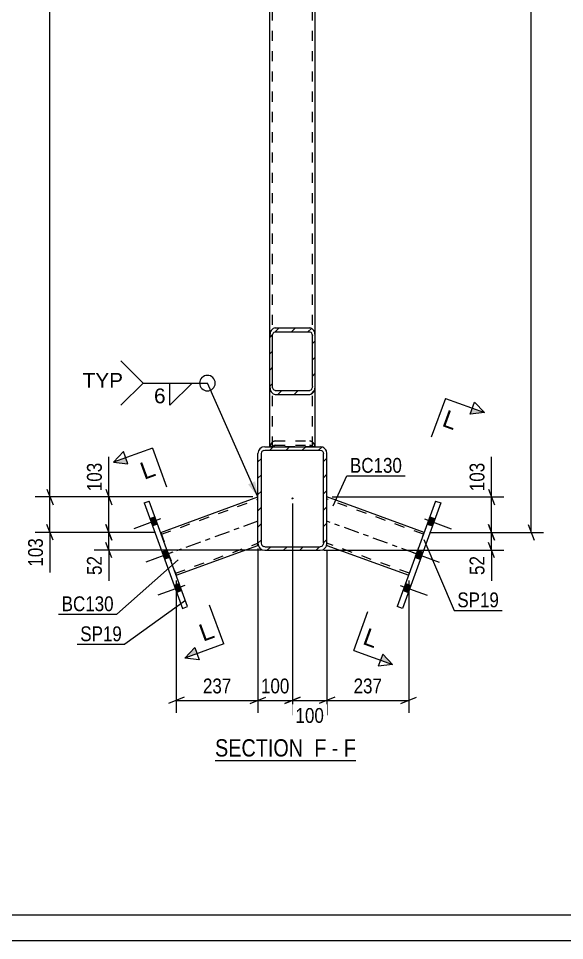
# Model space of a CAD drawing. Header units: millimetres. Extents: x -177 to 1012, y -676 to 165.
# Drawn here: x 240.7 to 346.2, y -675.6 to -497.5 of the extents above; entities that cross this region are included whole.
import ezdxf

# ---------------------------------------------------------------- set-up
doc = ezdxf.new("R2010")
doc.units = ezdxf.units.MM
doc.linetypes.add('DXK_LINE_DOT2', pattern=[3.9198, 1.9599, -1.9599])
doc.linetypes.add('DXK_LINE_DOT3', pattern=[5.9187, 2.979, -0.9799, 0.9799, -0.9799])
doc.styles.add('Arial', font='ARIAL.TTF', dxfattribs={"height": 0.2})
doc.styles.add('Arial Narrow', font='ARIALN.TTF', dxfattribs={"height": 0.2})

# ---------------------------------------------------------------- blocks, each defined once
blk = doc.blocks.new('Unknown-761545539-1163')
at = {"color": 5, "linetype": 'Continuous'}
for p, q in [((-172.08, -670.63), (1006.92, -670.63)), ((-177.08, -675.63), (1011.92, -675.63))]:
    blk.add_line(p, q, dxfattribs=at)
blk = doc.blocks.new('Unknown-761545539-17 - 7198')
at = {"color": 6, "linetype": 'Continuous'}
blk.add_line((278.72, -640.82), (305.94, -640.82), dxfattribs=at)
at = {"color": 0, "linetype": 'Continuous'}
for points in [[(296.83, -640.07), (296.83, -636.57), (278.72, -636.57), (278.72, -640.07)], [(300.22, -640.07), (300.22, -636.57), (297.88, -636.57), (297.88, -640.07)], [(302.55, -640.07), (302.55, -636.57), (301.27, -636.57), (301.27, -640.07)], [(305.94, -640.07), (305.94, -636.57), (303.6, -636.57), (303.6, -640.07)]]:
    blk.add_wipeout(points, dxfattribs=at)
at = {"color": 7, "linetype": 'Continuous', "style": 'Arial Narrow'}
for s, p in [('SECTION ', (278.72, -640.07)), ('F', (297.88, -640.07)), ('F', (303.6, -640.07)), ('-', (301.27, -640.07))]:
    blk.add_text(s, height=3.34, dxfattribs=at).set_placement(p)
blk = doc.blocks.new('Part-761545539-7315 - 7198')
at = {"color": 2, "linetype": 'Continuous'}
for p, q in [((321.34, -590.72), (313.93, -611.08)), ((322.34, -591.09), (314.93, -611.45)), ((321.34, -590.72), (322.34, -591.09)), ((314.93, -611.45), (313.93, -611.08))]:
    blk.add_line(p, q, dxfattribs=at)
blk = doc.blocks.new('Bolt-761545539-7203 - 7198')
at = {"linetype": 'Continuous'}
for points in [[(320.22, -593.79), (319.72, -595.17), (320.72, -595.53), (321.22, -594.16)], [(320.22, -593.79), (319.72, -595.17), (320.72, -595.53), (321.22, -594.16)], [(320.22, -593.79), (319.72, -595.17), (320.72, -595.53), (321.22, -594.16)], [(317.88, -600.21), (317.38, -601.59), (318.38, -601.96), (318.89, -600.58)], [(317.88, -600.21), (317.38, -601.59), (318.38, -601.96), (318.89, -600.58)], [(315.55, -606.63), (315.04, -608.01), (316.05, -608.38), (316.55, -607)], [(315.55, -606.63), (315.04, -608.01), (316.05, -608.38), (316.55, -607)], [(315.55, -606.63), (315.04, -608.01), (316.05, -608.38), (316.55, -607)]]:
    blk.add_hatch(color=1, dxfattribs=at).paths.add_polyline_path(points)
at = {"color": 1, "linetype": 'Continuous'}
for p, q in [((319.16, -594.18), (324.35, -596.08)), ((319.16, -594.18), (324.35, -596.08)), ((319.16, -594.18), (324.35, -596.08)), ((320.22, -593.79), (321.22, -594.16)), ((320.22, -593.79), (321.22, -594.16)), ((320.22, -593.79), (321.22, -594.16)), ((319.72, -595.17), (320.72, -595.53)), ((319.72, -595.17), (320.72, -595.53)), ((319.72, -595.17), (320.72, -595.53)), ((317.88, -600.21), (318.89, -600.58)), ((317.88, -600.21), (318.89, -600.58)), ((316.82, -600.61), (322.02, -602.5)), ((316.82, -600.61), (322.02, -602.5)), ((317.38, -601.59), (318.38, -601.96)), ((317.38, -601.59), (318.38, -601.96)), ((314.48, -607.03), (319.68, -608.92)), ((314.48, -607.03), (319.68, -608.92)), ((314.48, -607.03), (319.68, -608.92)), ((315.55, -606.63), (316.55, -607)), ((315.55, -606.63), (316.55, -607)), ((315.55, -606.63), (316.55, -607)), ((315.04, -608.01), (316.05, -608.38)), ((315.04, -608.01), (316.05, -608.38)), ((315.04, -608.01), (316.05, -608.38))]:
    blk.add_line(p, q, dxfattribs=at)
blk = doc.blocks.new('Part-761545539-7231 - 7198')
at = {"linetype": 'Continuous'}
h = blk.add_hatch(dxfattribs=at)
h.set_pattern_fill('', scale=0.7, style=0, pattern_type=0)
h.set_pattern_definition([(45, (287.0102, -598.876), (-1.57154, 1.57154), [])])
h.paths.add_polyline_path([(287.01, -581.54), (287.01, -598.88), (287.11, -599.39), (287.4, -599.82), (287.83, -600.11), (288.34, -600.21), (299.01, -600.21), (299.52, -600.11), (299.95, -599.82), (300.24, -599.39), (300.34, -598.88), (300.34, -581.54), (300.24, -581.03), (299.95, -580.6), (299.52, -580.31), (299.01, -580.21), (288.34, -580.21), (287.83, -580.31), (287.4, -580.6), (287.11, -581.03)])
h.paths.add_polyline_path([(287.87, -581.07), (288.09, -580.93), (288.34, -580.88), (299.01, -580.88), (299.27, -580.93), (299.48, -581.07), (299.63, -581.29), (299.68, -581.54), (299.68, -598.88), (299.63, -599.13), (299.48, -599.35), (299.27, -599.49), (299.01, -599.54), (288.34, -599.54), (288.09, -599.49), (287.87, -599.35), (287.73, -599.13), (287.68, -598.88), (287.68, -581.54), (287.73, -581.29)])
blk.add_hatch(color=30, dxfattribs=at).paths.add_polyline_path([(293.68, -590.31, -1), (293.68, -590.11, -1)])
at = {"color": 2, "linetype": 'Continuous'}
for p, q in [((288.34, -580.21), (287.83, -580.31)), ((288.34, -580.21), (299.01, -580.21)), ((299.52, -580.31), (299.01, -580.21)), ((287.11, -581.03), (287.01, -581.54)), ((287.01, -598.88), (287.01, -581.54)), ((287.68, -581.54), (287.73, -581.29)), ((287.68, -598.88), (287.68, -581.54)), ((288.09, -580.93), (288.34, -580.88)), ((288.34, -580.88), (299.01, -580.88)), ((299.01, -580.88), (299.27, -580.93)), ((299.63, -581.29), (299.68, -581.54)), ((299.68, -598.88), (299.68, -581.54)), ((300.34, -581.54), (300.24, -581.03)), ((300.34, -598.88), (300.34, -581.54)), ((287.01, -598.88), (287.11, -599.39)), ((287.73, -599.13), (287.68, -598.88)), ((287.83, -600.11), (288.34, -600.21)), ((288.34, -599.54), (288.09, -599.49)), ((288.34, -599.54), (299.01, -599.54)), ((288.34, -600.21), (299.01, -600.21)), ((299.27, -599.49), (299.01, -599.54)), ((299.01, -600.21), (299.52, -600.11)), ((299.68, -598.88), (299.63, -599.13)), ((300.24, -599.39), (300.34, -598.88))]:
    blk.add_line(p, q, dxfattribs=at)
at = {"color": 7, "linetype": 'DXK_LINE_DOT3'}
blk.add_line((293.68, -590.21), (293.68, -590.21), dxfattribs=at)
at = {"color": 30, "linetype": 'DXK_LINE_DOT3'}
blk.add_line((293.68, -590.21), (293.68, -590.21), dxfattribs=at)
at = {"color": 30, "linetype": 'Continuous'}
blk.add_circle((293.68, -590.21), 0.1, dxfattribs=at)
at = {"color": 2, "linetype": 'Continuous'}
for centre, radius, start, end in [((288.34, -581.54), 1.33, 112.5, 157.5), ((299.01, -581.54), 1.33, 22.5, 67.5), ((288.34, -581.54), 0.667, 112.5, 157.5), ((299.01, -581.54), 0.667, 22.5, 67.5), ((288.34, -598.88), 1.33, 202.5, 247.5), ((288.34, -598.88), 0.667, 202.5, 247.5), ((299.01, -598.88), 0.667, 292.5, 337.5), ((299.01, -598.88), 1.33, 292.5, 337.5)]:
    blk.add_arc(centre, radius, start, end, dxfattribs=at)
blk = doc.blocks.new('Bolt-761545539-7319 - 7198')
at = {"linetype": 'Continuous'}
for points in [[(267.63, -595.17), (267.13, -593.79), (266.13, -594.16), (266.63, -595.53)], [(267.63, -595.17), (267.13, -593.79), (266.13, -594.16), (266.63, -595.53)], [(267.63, -595.17), (267.13, -593.79), (266.13, -594.16), (266.63, -595.53)], [(269.97, -601.59), (269.47, -600.21), (268.47, -600.58), (268.97, -601.96)], [(269.97, -601.59), (269.47, -600.21), (268.47, -600.58), (268.97, -601.96)], [(272.31, -608.01), (271.81, -606.63), (270.8, -607), (271.31, -608.38)], [(272.31, -608.01), (271.81, -606.63), (270.8, -607), (271.31, -608.38)], [(272.31, -608.01), (271.81, -606.63), (270.8, -607), (271.31, -608.38)]]:
    blk.add_hatch(color=1, dxfattribs=at).paths.add_polyline_path(points)
at = {"color": 1, "linetype": 'Continuous'}
for p, q in [((268.2, -594.18), (263, -596.08)), ((268.2, -594.18), (263, -596.08)), ((268.2, -594.18), (263, -596.08)), ((267.13, -593.79), (266.13, -594.16)), ((267.13, -593.79), (266.13, -594.16)), ((267.13, -593.79), (266.13, -594.16)), ((267.63, -595.17), (266.63, -595.53)), ((267.63, -595.17), (266.63, -595.53)), ((267.63, -595.17), (266.63, -595.53)), ((269.47, -600.21), (268.47, -600.58)), ((269.47, -600.21), (268.47, -600.58)), ((270.54, -600.61), (265.34, -602.5)), ((270.54, -600.61), (265.34, -602.5)), ((269.97, -601.59), (268.97, -601.96)), ((269.97, -601.59), (268.97, -601.96)), ((272.87, -607.03), (267.67, -608.92)), ((272.87, -607.03), (267.67, -608.92)), ((272.87, -607.03), (267.67, -608.92)), ((271.81, -606.63), (270.8, -607)), ((271.81, -606.63), (270.8, -607)), ((271.81, -606.63), (270.8, -607)), ((272.31, -608.01), (271.31, -608.38)), ((272.31, -608.01), (271.31, -608.38)), ((272.31, -608.01), (271.31, -608.38))]:
    blk.add_line(p, q, dxfattribs=at)
blk = doc.blocks.new('Part-761545539-7305 - 7198')
at = {"color": 2, "linetype": 'Continuous'}
for p, q in [((319.14, -596.77), (300.34, -589.93)), ((300.34, -599.23), (300.34, -598.88)), ((300.34, -599.23), (300.34, -599.29)), ((300.34, -599.29), (316.13, -605.04))]:
    blk.add_line(p, q, dxfattribs=at)
at = {"color": 7, "linetype": 'DXK_LINE_DOT2'}
for p, q in [((300.34, -589.99), (300.34, -589.93)), ((300.34, -598.88), (300.34, -589.93)), ((319, -597.14), (300.34, -590.35)), ((316.13, -605.04), (319.14, -596.77)), ((316.26, -604.66), (300.34, -598.87))]:
    blk.add_line(p, q, dxfattribs=at)
at = {"color": 7, "linetype": 'DXK_LINE_DOT3'}
blk.add_line((317.63, -600.9), (300.34, -594.61), dxfattribs=at)
blk = doc.blocks.new('Part-761545539-7324 - 7198')
at = {"color": 2, "linetype": 'Continuous'}
for p, q in [((265.01, -591.09), (266.02, -590.72)), ((265.01, -591.09), (272.42, -611.45)), ((273.43, -611.08), (266.02, -590.72)), ((272.42, -611.45), (273.43, -611.08))]:
    blk.add_line(p, q, dxfattribs=at)
blk = doc.blocks.new('Part-761545539-7389 - 7198')
at = {"color": 7, "linetype": 'DXK_LINE_DOT2'}
for p, q in [((289.81, -580.21), (289.81, -387.54)), ((297.54, -580.21), (297.54, -387.54)), ((289.28, -580.21), (289.28, -558.82)), ((298.08, -580.21), (298.08, -558.82)), ((298.08, -580.21), (289.28, -580.21))]:
    blk.add_line(p, q, dxfattribs=at)
at = {"color": 2, "linetype": 'Continuous'}
for p, q in [((289.28, -558.82), (289.28, -408.93)), ((298.08, -558.82), (298.08, -408.93))]:
    blk.add_line(p, q, dxfattribs=at)
blk = doc.blocks.new('Part-761545539-7356 - 7198')
at = {"linetype": 'Continuous'}
h = blk.add_hatch(dxfattribs=at)
h.set_pattern_fill('', scale=0.7, style=0, pattern_type=0)
h.set_pattern_definition([(45, (289.277, -568.5521), (-1.57154, 1.57154), [])])
h.paths.add_polyline_path([(289.28, -558.82), (289.28, -568.55), (289.36, -569.15), (289.59, -569.65), (289.94, -569.99), (290.34, -570.11), (297.01, -570.11), (297.42, -569.99), (297.76, -569.65), (298, -569.15), (298.08, -568.55), (298.08, -558.82), (298, -558.23), (297.76, -557.72), (297.42, -557.38), (297.01, -557.26), (290.34, -557.26), (289.94, -557.38), (289.59, -557.72), (289.36, -558.23)])
h.paths.add_polyline_path([(289.97, -558.27), (290.14, -558.1), (290.34, -558.04), (297.01, -558.04), (297.21, -558.1), (297.39, -558.27), (297.5, -558.52), (297.54, -558.82), (297.54, -568.55), (297.5, -568.85), (297.39, -569.1), (297.21, -569.27), (297.01, -569.33), (290.34, -569.33), (290.14, -569.27), (289.97, -569.1), (289.85, -568.85), (289.81, -568.55), (289.81, -558.82), (289.85, -558.52)])
at = {"color": 2, "linetype": 'Continuous'}
for p, q in [((290.34, -557.26), (289.94, -557.38)), ((290.34, -557.26), (297.01, -557.26)), ((297.42, -557.38), (297.01, -557.26)), ((289.36, -558.23), (289.28, -558.82)), ((289.28, -568.55), (289.28, -558.82)), ((289.81, -558.82), (289.85, -558.52)), ((289.81, -568.55), (289.81, -558.82)), ((290.14, -558.1), (290.34, -558.04)), ((290.34, -558.04), (297.01, -558.04)), ((297.01, -558.04), (297.21, -558.1)), ((297.5, -558.52), (297.54, -558.82)), ((297.54, -568.55), (297.54, -558.82)), ((298.08, -558.82), (298, -558.23)), ((298.08, -568.55), (298.08, -558.82)), ((289.28, -580.21), (289.28, -568.55)), ((289.28, -568.55), (289.36, -569.15)), ((289.85, -568.85), (289.81, -568.55)), ((289.94, -569.99), (290.34, -570.11)), ((290.34, -569.33), (290.14, -569.27)), ((290.34, -569.33), (297.01, -569.33)), ((297.21, -569.27), (297.01, -569.33)), ((297.01, -570.11), (297.42, -569.99)), ((297.54, -568.55), (297.5, -568.85)), ((298, -569.15), (298.08, -568.55)), ((298.08, -580.21), (298.08, -568.55)), ((290.34, -570.11), (297.01, -570.11))]:
    blk.add_line(p, q, dxfattribs=at)
at = {"color": 7, "linetype": 'DXK_LINE_DOT2'}
for p, q in [((289.28, -568.55), (289.28, -558.82)), ((289.81, -580.21), (289.81, -558.82)), ((297.54, -580.21), (297.54, -558.82)), ((298.08, -568.55), (298.08, -558.82)), ((289.28, -580.21), (298.08, -580.21)), ((289.34, -580.21), (289.36, -580.07)), ((289.92, -580.21), (289.94, -580.18)), ((289.94, -579.23), (290.34, -579.11)), ((289.94, -580.18), (289.97, -580.11)), ((290.14, -579.95), (289.97, -580.11)), ((290.34, -579.89), (290.14, -579.95)), ((290.34, -579.11), (297.01, -579.11)), ((290.34, -579.89), (297.01, -579.89)), ((297.01, -579.11), (297.42, -579.23)), ((297.21, -579.95), (297.01, -579.89)), ((297.39, -580.11), (297.21, -579.95)), ((297.43, -580.21), (297.39, -580.11)), ((298, -580.07), (298.01, -580.21))]:
    blk.add_line(p, q, dxfattribs=at)
at = {"color": 2, "linetype": 'Continuous'}
for centre, radius, start, end in [((290.74, -558.55), 1.42, 124.4664, 166.7051), ((296.62, -558.55), 1.42, 13.2949, 55.5336), ((290.54, -558.69), 0.709, 124.4664, 166.7051), ((296.81, -558.69), 0.709, 13.2949, 55.5336), ((290.74, -568.82), 1.42, 193.2949, 235.5336), ((290.54, -568.69), 0.709, 193.2949, 235.5336), ((296.81, -568.69), 0.709, 304.4664, 346.7051), ((296.62, -568.82), 1.42, 304.4664, 346.7051)]:
    blk.add_arc(centre, radius, start, end, dxfattribs=at)
at = {"color": 7, "linetype": 'DXK_LINE_DOT2'}
for centre, start, end in [((290.74, -580.4), 124.4664, 166.7051), ((296.62, -580.4), 13.2949, 55.5336)]:
    blk.add_arc(centre, 1.42, start, end, dxfattribs=at)
blk = doc.blocks.new('Part-761545539-7371 - 7198')
at = {"color": 7, "linetype": 'DXK_LINE_DOT2'}
for p, q in [((289.28, -580.21), (289.28, -562.67)), ((289.81, -580.21), (289.81, -562.67)), ((297.54, -580.21), (297.54, -562.67)), ((298.08, -580.21), (298.08, -562.67)), ((289.28, -580.21), (298.08, -580.21)), ((289.36, -580.07), (289.34, -580.21)), ((289.92, -580.21), (289.97, -580.11)), ((290.34, -579.11), (289.94, -579.23)), ((289.97, -580.11), (290.14, -579.95)), ((290.14, -579.95), (290.34, -579.89)), ((290.34, -579.11), (297.01, -579.11)), ((290.34, -579.89), (297.01, -579.89)), ((297.39, -579.22), (297.01, -579.11)), ((297.01, -579.89), (297.21, -579.95)), ((297.21, -579.95), (297.39, -580.11)), ((297.42, -579.23), (297.39, -579.22)), ((297.39, -580.11), (297.43, -580.21)), ((298.01, -580.21), (298, -580.07))]:
    blk.add_line(p, q, dxfattribs=at)
for centre, start, end in [((290.74, -580.4), 124.4663, 166.705), ((296.62, -580.4), 13.295, 55.5337)]:
    blk.add_arc(centre, 1.42, start, end, dxfattribs=at)
blk = doc.blocks.new('Part-761545539-7382 - 7198')
at = {"color": 2, "linetype": 'Continuous'}
for p, q in [((268.22, -596.77), (287.01, -589.93)), ((271.23, -605.04), (287.01, -599.29)), ((287.01, -599.29), (287.01, -598.88))]:
    blk.add_line(p, q, dxfattribs=at)
at = {"color": 7, "linetype": 'DXK_LINE_DOT2'}
for p, q in [((268.35, -597.14), (287.01, -590.35)), ((287.01, -598.88), (287.01, -589.93)), ((268.22, -596.77), (271.23, -605.04)), ((271.09, -604.66), (287.01, -598.87))]:
    blk.add_line(p, q, dxfattribs=at)
at = {"color": 7, "linetype": 'DXK_LINE_DOT3'}
blk.add_line((287.01, -594.61), (269.72, -600.9), dxfattribs=at)
blk = doc.blocks.new('StraightDimension-761545539-7631 - 7198')
at = {"color": 7, "linetype": 'Continuous'}
for p, q in [((293.68, -591.21), (293.68, -631.62)), ((287.01, -599.88), (287.01, -631.62)), ((285.51, -629.82), (288.51, -628.62)), ((295.18, -628.62), (292.18, -629.82)), ((287.01, -629.22), (293.68, -629.22))]:
    blk.add_line(p, q, dxfattribs=at)
at = {"color": 0}
blk.add_wipeout([(293.69, -628.47), (293.69, -624.27), (287, -624.27), (287, -628.47)], dxfattribs=at)
at = {"color": 3, "style": 'Arial Narrow'}
blk.add_text('100', height=2.863, dxfattribs=at).set_placement((287.6, -627.87))
blk = doc.blocks.new('StraightDimension-761545539-7692 - 7198')
at = {"color": 7, "linetype": 'Continuous'}
for p, q in [((300.34, -600.29), (300.34, -631.62)), ((316.13, -606.04), (316.13, -631.62)), ((301.84, -628.62), (298.84, -629.82)), ((314.63, -629.82), (317.63, -628.62)), ((300.34, -629.22), (316.13, -629.22))]:
    blk.add_line(p, q, dxfattribs=at)
at = {"color": 0}
blk.add_wipeout([(311.58, -628.47), (311.58, -624.27), (304.89, -624.27), (304.89, -628.47)], dxfattribs=at)
at = {"color": 3, "style": 'Arial Narrow'}
blk.add_text('237', height=2.863, dxfattribs=at).set_placement((305.49, -627.87))
blk = doc.blocks.new('StraightDimension-761545539-19613 - 7198')
at = {"color": 7, "linetype": 'Continuous'}
for p, q in [((267.22, -596.77), (255.34, -596.77)), ((257.59, -595.27), (258.79, -598.27)), ((258.19, -600.21), (258.19, -596.77)), ((287.61, -600.21), (255.34, -600.21)), ((258.79, -601.71), (257.59, -598.71))]:
    blk.add_line(p, q, dxfattribs=at)
at = {"color": 0}
blk.add_wipeout([(257.44, -600.73), (253.24, -600.73), (253.24, -605.59), (257.44, -605.59)], dxfattribs=at)
at = {"color": 7, "linetype": 'Continuous'}
blk.add_line((258.19, -600.21), (258.19, -606.12), dxfattribs=at)
blk.add_line((258.19, -600.21), (258.19, -606.12), dxfattribs=at)
at = {"color": 3, "style": 'Arial Narrow'}
blk.add_text('52', height=2.863, rotation=90.0002, dxfattribs=at).set_placement((256.84, -604.99))
blk = doc.blocks.new('StraightDimension-761545539-7608 - 7198')
at = {"color": 7, "linetype": 'Continuous'}
for p, q in [((287.01, -599.88), (287.01, -631.62)), ((271.23, -606.04), (271.23, -631.62)), ((272.73, -628.62), (269.73, -629.82)), ((285.51, -629.82), (288.51, -628.62)), ((271.23, -629.22), (287.01, -629.22))]:
    blk.add_line(p, q, dxfattribs=at)
at = {"color": 0}
blk.add_wipeout([(282.46, -628.47), (282.46, -624.27), (275.78, -624.27), (275.78, -628.47)], dxfattribs=at)
at = {"color": 3, "style": 'Arial Narrow'}
blk.add_text('237', height=2.863, dxfattribs=at).set_placement((276.38, -627.87))
blk = doc.blocks.new('StraightDimension-761545539-7661 - 7198')
at = {"color": 7, "linetype": 'Continuous'}
for p, q in [((293.68, -591.21), (293.68, -632.07)), ((300.34, -600.29), (300.34, -632.07)), ((292.18, -629.82), (295.18, -628.62)), ((301.84, -628.62), (298.84, -629.82)), ((293.68, -629.22), (300.34, -629.22))]:
    blk.add_line(p, q, dxfattribs=at)
at = {"color": 0}
blk.add_wipeout([(300.35, -634.17), (300.35, -629.97), (293.67, -629.97), (293.67, -634.17)], dxfattribs=at)
at = {"color": 3, "style": 'Arial Narrow'}
blk.add_text('100', height=2.863, dxfattribs=at).set_placement((294.27, -633.57))
blk = doc.blocks.new('StraightDimension-761545539-19612 - 7198')
at = {"color": 7, "linetype": 'Continuous'}
for p, q in [((257.59, -588.43), (258.79, -591.43)), ((286.01, -589.93), (255.34, -589.93)), ((258.19, -596.77), (258.19, -589.93)), ((267.22, -596.77), (255.34, -596.77)), ((258.79, -598.27), (257.59, -595.27))]:
    blk.add_line(p, q, dxfattribs=at)
at = {"color": 0}
blk.add_wipeout([(257.44, -582.72), (253.24, -582.72), (253.24, -589.4), (257.44, -589.4)], dxfattribs=at)
at = {"color": 7, "linetype": 'Continuous'}
blk.add_line((258.19, -589.93), (258.19, -582.19), dxfattribs=at)
blk.add_line((258.19, -589.93), (258.19, -582.19), dxfattribs=at)
at = {"color": 3, "style": 'Arial Narrow'}
blk.add_text('103', height=2.863, rotation=90.0002, dxfattribs=at).set_placement((256.84, -588.8))
blk = doc.blocks.new('StraightDimension-761545539-19643 - 7198')
at = {"color": 7, "linetype": 'Continuous'}
for p, q in [((331.52, -588.43), (332.72, -591.43)), ((301.34, -589.93), (334.52, -589.93)), ((332.12, -596.77), (332.12, -589.93)), ((320.14, -596.77), (334.52, -596.77)), ((332.72, -598.27), (331.52, -595.27))]:
    blk.add_line(p, q, dxfattribs=at)
at = {"color": 0}
blk.add_wipeout([(331.37, -582.72), (327.17, -582.72), (327.17, -589.4), (331.37, -589.4)], dxfattribs=at)
at = {"color": 7, "linetype": 'Continuous'}
blk.add_line((332.12, -589.93), (332.12, -582.19), dxfattribs=at)
blk.add_line((332.12, -589.93), (332.12, -582.19), dxfattribs=at)
at = {"color": 3, "style": 'Arial Narrow'}
blk.add_text('103', height=2.863, rotation=90.0002, dxfattribs=at).set_placement((330.77, -588.8))
blk = doc.blocks.new('StraightDimension-761545539-19644 - 7198')
at = {"color": 7, "linetype": 'Continuous'}
for p, q in [((320.14, -596.77), (334.52, -596.77)), ((331.52, -595.27), (332.72, -598.27)), ((332.12, -600.21), (332.12, -596.77)), ((299.74, -600.21), (334.52, -600.21)), ((332.72, -601.71), (331.52, -598.71))]:
    blk.add_line(p, q, dxfattribs=at)
at = {"color": 0}
blk.add_wipeout([(331.37, -600.73), (327.17, -600.73), (327.17, -605.59), (331.37, -605.59)], dxfattribs=at)
at = {"color": 7, "linetype": 'Continuous'}
blk.add_line((332.12, -600.21), (332.12, -606.12), dxfattribs=at)
blk.add_line((332.12, -600.21), (332.12, -606.12), dxfattribs=at)
at = {"color": 3, "style": 'Arial Narrow'}
blk.add_text('52', height=2.863, rotation=90.0002, dxfattribs=at).set_placement((330.77, -604.99))
blk = doc.blocks.new('StraightDimension-761545539-19907 - 7198')
at = {"color": 7, "linetype": 'Continuous'}
for p, q in [((339.79, -596.77), (339.79, -374.67)), ((320.14, -596.77), (342.19, -596.77)), ((339.19, -595.27), (340.39, -598.27))]:
    blk.add_line(p, q, dxfattribs=at)
blk = doc.blocks.new('StraightDimension-761545539-20003 - 7198')
at = {"color": 7, "linetype": 'Continuous'}
for p, q in [((246.82, -589.93), (246.82, -374.67)), ((246.22, -588.43), (247.42, -591.43)), ((286.01, -589.93), (243.97, -589.93))]:
    blk.add_line(p, q, dxfattribs=at)
blk = doc.blocks.new('StraightDimension-761545539-20004 - 7198')
at = {"color": 7, "linetype": 'Continuous'}
for p, q in [((246.22, -588.43), (247.42, -591.43)), ((286.01, -589.93), (243.97, -589.93)), ((246.82, -596.77), (246.82, -589.93)), ((267.22, -596.77), (243.97, -596.77)), ((247.42, -598.27), (246.22, -595.27))]:
    blk.add_line(p, q, dxfattribs=at)
at = {"color": 0}
blk.add_wipeout([(246.07, -597.29), (241.87, -597.29), (241.87, -603.98), (246.07, -603.98)], dxfattribs=at)
at = {"color": 7, "linetype": 'Continuous'}
blk.add_line((246.82, -596.77), (246.82, -604.5), dxfattribs=at)
blk.add_line((246.82, -596.77), (246.82, -604.5), dxfattribs=at)
at = {"color": 3, "style": 'Arial Narrow'}
blk.add_text('103', height=2.863, rotation=90.0002, dxfattribs=at).set_placement((245.47, -603.38))
blk = doc.blocks.new('Mark-761545539-7301 - 7198')
at = {"color": 0}
blk.add_wipeout([(314.84, -585.25), (314.84, -582.25), (304.79, -582.25), (304.79, -585.25)], dxfattribs=at)
blk.add_wipeout([(314.84, -585.25), (314.84, -582.25), (304.79, -582.25), (304.79, -585.25)], dxfattribs=at)
at = {"color": 30, "linetype": 'Continuous'}
for p, q in [((301.53, -591.61), (304.19, -585.85)), ((304.19, -585.85), (315.44, -585.85))]:
    blk.add_line(p, q, dxfattribs=at)
at = {"color": 3, "style": 'Arial Narrow'}
blk.add_text('BC130', height=2.863, dxfattribs=at).set_placement((304.79, -585.25))
blk = doc.blocks.new('SectionMark-761545539-7946 - 7198')
at = {"linetype": 'Continuous'}
for points in [[(327.98, -573.93), (328.41, -572.76), (330.76, -573.61)], [(310.68, -621.47), (311.11, -620.29), (313.03, -622.32)]]:
    blk.add_hatch(color=6, dxfattribs=at).paths.add_polyline_path(points)
at = {"color": 6, "linetype": 'Continuous'}
for p, q in [((327.98, -573.93), (328.84, -571.59)), ((328.84, -571.59), (330.76, -573.61)), ((330.76, -573.61), (327.98, -573.93)), ((311.11, -620.29), (310.25, -622.64)), ((313.03, -622.32), (311.11, -620.29)), ((313.03, -622.32), (310.25, -622.64))]:
    blk.add_line(p, q, dxfattribs=at)
at = {"color": 0, "linetype": 'Continuous'}
for points in [[(324.82, -577.04), (326.02, -573.75), (323.58, -572.87), (322.38, -576.15)], [(309.49, -619.17), (310.69, -615.88), (308.25, -614.99), (307.05, -618.28)]]:
    blk.add_wipeout(points, dxfattribs=at)
at = {"color": 6, "linetype": 'Continuous'}
for p, q in [((323.24, -570.88), (320.5, -578.4)), ((323.24, -570.88), (330.76, -573.61)), ((305.51, -619.58), (308.25, -612.07)), ((305.51, -619.58), (313.03, -622.32))]:
    blk.add_line(p, q, dxfattribs=at)
at = {"color": 3, "linetype": 'Continuous', "style": 'Arial'}
for p in [(322.38, -576.15), (307.05, -618.28)]:
    blk.add_text('L', height=3.34, rotation=-20.002, dxfattribs=at).set_placement(p)
blk = doc.blocks.new('Mark-761545539-7311 - 7198')
at = {"color": 0}
blk.add_wipeout([(333.57, -611.24), (333.57, -608.24), (325.53, -608.24), (325.53, -611.24)], dxfattribs=at)
blk.add_wipeout([(333.57, -611.24), (333.57, -608.24), (325.53, -608.24), (325.53, -611.24)], dxfattribs=at)
at = {"color": 30, "linetype": 'Continuous'}
for p, q in [((319.06, -598.16), (324.93, -611.84)), ((324.93, -611.84), (334.17, -611.84))]:
    blk.add_line(p, q, dxfattribs=at)
at = {"color": 3, "style": 'Arial Narrow'}
blk.add_text('SP19', height=2.863, dxfattribs=at).set_placement((325.53, -611.24))
blk = doc.blocks.new('Mark-761545539-7320 - 7198')
at = {"color": 0}
blk.add_wipeout([(260.72, -617.79), (260.72, -614.79), (252.68, -614.79), (252.68, -617.79)], dxfattribs=at)
blk.add_wipeout([(260.72, -617.79), (260.72, -614.79), (252.68, -614.79), (252.68, -617.79)], dxfattribs=at)
at = {"color": 30, "linetype": 'Continuous'}
for p in [(273, -609.92), (252.08, -618.39)]:
    blk.add_line(p, (261.32, -618.39), dxfattribs=at)
at = {"color": 3, "style": 'Arial Narrow'}
blk.add_text('SP19', height=2.863, dxfattribs=at).set_placement((252.68, -617.79))
blk = doc.blocks.new('SectionMark-761545539-7948 - 7198')
at = {"linetype": 'Continuous'}
for points in [[(261.44, -582.35), (261.87, -583.52), (259.09, -583.2)], [(274.79, -619.03), (275.22, -620.2), (272.87, -621.06)]]:
    blk.add_hatch(color=6, dxfattribs=at).paths.add_polyline_path(points)
at = {"color": 6, "linetype": 'Continuous'}
for p, q in [((259.09, -583.2), (261.01, -581.17)), ((261.87, -583.52), (261.01, -581.17)), ((259.09, -583.2), (261.87, -583.52)), ((272.87, -621.06), (274.79, -619.03)), ((274.79, -619.03), (275.65, -621.38)), ((275.65, -621.38), (272.87, -621.06))]:
    blk.add_line(p, q, dxfattribs=at)
at = {"color": 0, "linetype": 'Continuous'}
for points in [[(267.47, -585.74), (266.27, -582.45), (263.83, -583.34), (265.03, -586.63)], [(278.85, -617.02), (277.65, -613.73), (275.22, -614.62), (276.41, -617.91)]]:
    blk.add_wipeout(points, dxfattribs=at)
at = {"color": 6, "linetype": 'Continuous'}
for p, q in [((266.61, -580.47), (259.09, -583.2)), ((266.61, -580.47), (269.35, -587.98)), ((280.39, -618.32), (277.65, -610.8)), ((280.39, -618.32), (272.87, -621.06))]:
    blk.add_line(p, q, dxfattribs=at)
at = {"color": 3, "linetype": 'Continuous', "style": 'Arial'}
for p in [(265.03, -586.63), (276.41, -617.91)]:
    blk.add_text('L', height=3.34, rotation=20.002, dxfattribs=at).set_placement(p)
blk = doc.blocks.new('Mark-761545539-7378 - 7198')
at = {"color": 0}
blk.add_wipeout([(259.14, -611.99), (259.14, -608.99), (249.09, -608.99), (249.09, -611.99)], dxfattribs=at)
blk.add_wipeout([(259.14, -611.99), (259.14, -608.99), (249.09, -608.99), (249.09, -611.99)], dxfattribs=at)
at = {"color": 30, "linetype": 'Continuous'}
for p in [(271.62, -602.07), (248.49, -612.59)]:
    blk.add_line(p, (259.74, -612.59), dxfattribs=at)
at = {"color": 3, "style": 'Arial Narrow'}
blk.add_text('BC130', height=2.863, dxfattribs=at).set_placement((249.09, -611.99))
blk = doc.blocks.new('WeldMark-761545539-7950 - 7198')
at = {"linetype": 'Continuous'}
blk.add_hatch(color=30, dxfattribs=at).paths.add_polyline_path([(286.48, -586.88), (287.01, -589.93), (285.11, -587.49)])
at = {"color": 3, "linetype": 'Continuous'}
for q in [(260.54, -563.64), (260.54, -572.21)]:
    blk.add_line((264.83, -567.93), q, dxfattribs=at)
at = {"color": 30, "linetype": 'Continuous'}
blk.add_line((287.01, -589.93), (277.25, -567.93), dxfattribs=at)
at = {"color": 3, "linetype": 'Continuous'}
for start, end in [(90, 270), (270, 90)]:
    blk.add_arc((277.25, -567.93), 1.5, start, end, dxfattribs=at)
at = {"color": 0}
blk.add_wipeout([(269.35, -572.03), (269.35, -568.63), (266.73, -568.63), (266.73, -572.03)], dxfattribs=at)
at = {"color": 30, "linetype": 'Continuous'}
blk.add_line((264.83, -567.93), (277.25, -567.93), dxfattribs=at)
at = {"color": 3, "linetype": 'Continuous'}
for p, q in [((270.01, -567.93), (274.29, -567.93)), ((274.29, -567.93), (270.01, -572.21)), ((270.01, -572.21), (270.01, -567.93))]:
    blk.add_line(p, q, dxfattribs=at)
at = {"color": 3, "style": 'Arial'}
blk.add_text('6', height=2.87, dxfattribs=at).set_placement((266.93, -571.83))
at = {"color": 0, "linetype": 'Continuous'}
blk.add_wipeout([(260.93, -568.83), (260.93, -565.83), (253.15, -565.83), (253.15, -568.83)], dxfattribs=at)
blk.add_wipeout([(260.93, -568.83), (260.93, -565.83), (253.15, -565.83), (253.15, -568.83)], dxfattribs=at)
at = {"color": 3, "linetype": 'Continuous', "style": 'Arial'}
blk.add_text('TYP', height=2.865, dxfattribs=at).set_placement((253.15, -568.83))

msp = doc.modelspace()

# ---------------------------------------------------------------- block references
for name in ['Unknown-761545539-1163', 'Part-761545539-7389 - 7198', 'Part-761545539-7356 - 7198', 'Part-761545539-7371 - 7198', 'Part-761545539-7231 - 7198', 'Part-761545539-7324 - 7198', 'Part-761545539-7382 - 7198', 'Part-761545539-7305 - 7198', 'Part-761545539-7315 - 7198', 'Bolt-761545539-7319 - 7198', 'Bolt-761545539-7203 - 7198']:
    msp.add_blockref(name, (0, 0))

# ---------------------------------------------------------------- next in the draw order: block references
for name in ['StraightDimension-761545539-7631 - 7198', 'StraightDimension-761545539-7692 - 7198', 'Unknown-761545539-17 - 7198']:
    msp.add_blockref(name, (0, 0))

# ---------------------------------------------------------------- next in the draw order: block references
for name in ['StraightDimension-761545539-7661 - 7198', 'StraightDimension-761545539-19613 - 7198']:
    msp.add_blockref(name, (0, 0))

# ---------------------------------------------------------------- next in the draw order: block references
for name in ['StraightDimension-761545539-19612 - 7198', 'StraightDimension-761545539-19643 - 7198', 'StraightDimension-761545539-7608 - 7198']:
    msp.add_blockref(name, (0, 0))

# ---------------------------------------------------------------- next in the draw order: block references
for name in ['StraightDimension-761545539-20003 - 7198', 'Mark-761545539-7301 - 7198', 'StraightDimension-761545539-19644 - 7198', 'Mark-761545539-7320 - 7198']:
    msp.add_blockref(name, (0, 0))

# ---------------------------------------------------------------- next in the draw order: block references
for name in ['StraightDimension-761545539-19907 - 7198', 'StraightDimension-761545539-20004 - 7198']:
    msp.add_blockref(name, (0, 0))

# ---------------------------------------------------------------- next in the draw order: block references
for name in ['SectionMark-761545539-7946 - 7198', 'SectionMark-761545539-7948 - 7198']:
    msp.add_blockref(name, (0, 0))

# ---------------------------------------------------------------- next in the draw order: block references
for name in ['WeldMark-761545539-7950 - 7198', 'Mark-761545539-7311 - 7198', 'Mark-761545539-7378 - 7198']:
    msp.add_blockref(name, (0, 0))

doc.saveas('drawing.dxf')
